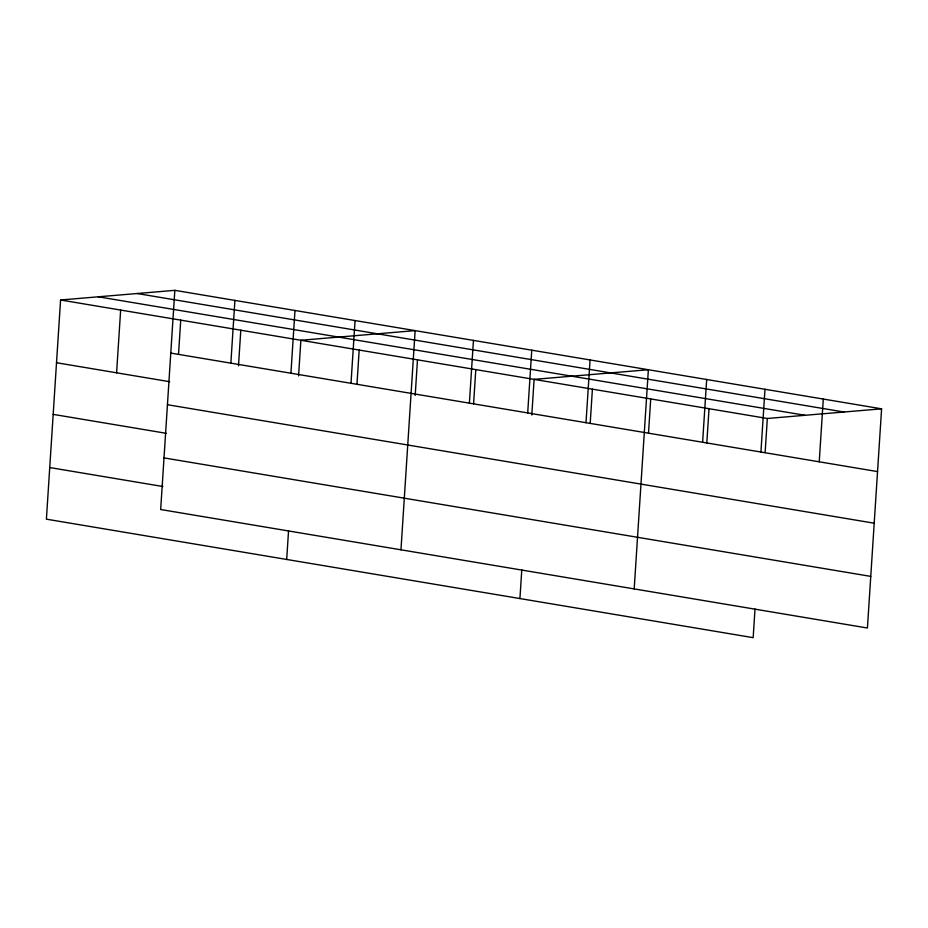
<?xml version="1.0" encoding="UTF-8"?>
<svg xmlns="http://www.w3.org/2000/svg" width="928" height="928" viewBox="0 0 928 928"><rect width="100%" height="100%" fill="white"/><g stroke="black" fill="none" stroke-linecap="round" stroke-linejoin="round"><path stroke-width="1.39" d="M174.835 290.336L160.672 509.518L867.425 628.012L881.6 408.83L174.835 290.336L60.575 299.988L46.4 519.17L753.165 637.664L755.009 608.988M116.592 372.812L120.652 310.056M178.512 354.357L180.728 320.125M230.852 363.161L234.912 300.405M238.496 365.852L240.793 330.194M290.928 373.23L294.988 310.474M286.694 559.456L288.55 530.781M298.572 375.921L300.869 340.274L415.141 330.623L400.966 549.805M351.004 383.299L355.064 320.543M356.967 384.273L359.182 350.042M415.187 395.479L417.484 359.82M469.394 403.146L473.442 340.402M473.582 403.831L475.797 369.599M527.696 412.925L531.756 350.169M519.924 598.56L521.78 569.885M531.802 415.025L534.099 379.378L648.37 369.727L634.195 588.909M586.009 422.704L590.057 359.948M590.196 423.377L592.412 389.145M648.51 433.156L650.714 398.924M702.624 442.25L706.672 379.506M706.811 442.934L709.027 408.703M760.925 452.029L764.985 389.273M765.124 452.702L767.328 418.482L881.6 408.83M819.238 461.808L823.287 399.052M137.135 293.515L843.888 412.009M98.287 296.798L805.04 415.292M60.575 299.988L767.328 418.482M170.787 353.081L877.54 471.586M56.515 362.732L169.685 381.71M167.446 404.712L874.199 523.206M53.174 414.364L166.344 433.33M164.001 457.898L870.766 576.392M49.741 467.55L162.899 486.516"/></g></svg>
